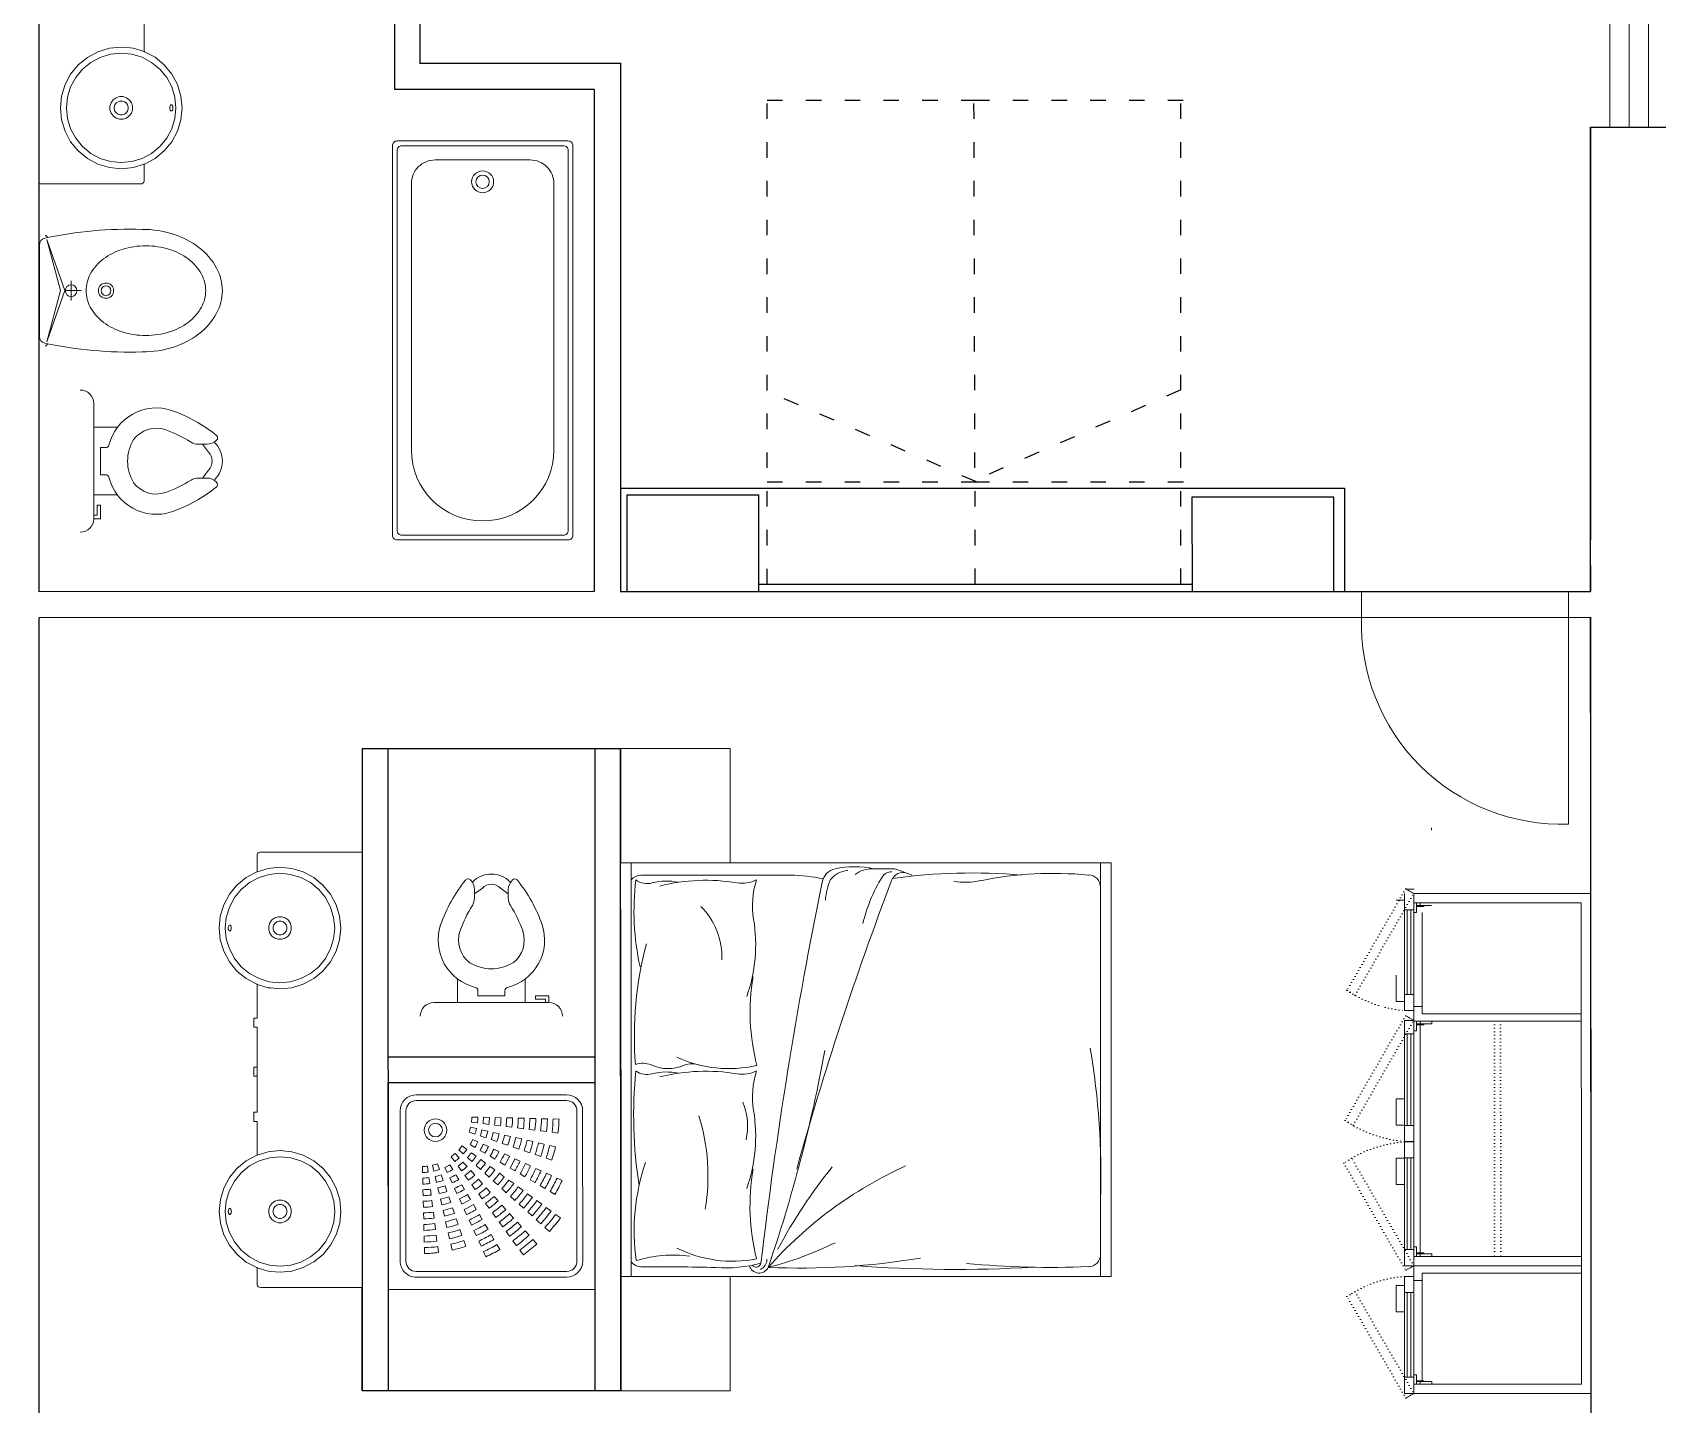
# Model space of a CAD drawing. Header units: inches. Extents: x -422522 to 22891, y -2973 to 414515.
# Drawn here: x 21604 to 22232, y 4449 to 4980 of the extents above; entities that cross this region are included whole.
import ezdxf

# ---------------------------------------------------------------- set-up
doc = ezdxf.new("R2010")
doc.units = ezdxf.units.IN
doc.header["$MEASUREMENT"] = 0
for name, pattern in [('ACAD_ISO03W100', [30, 12, -18]), ('DOT2', [0.125, 0, -0.125]), ('TRATTEGGIATA2', [9.525, 6.35, -3.175])]:
    doc.linetypes.add(name, pattern=pattern)
doc.layers.get('0').update_dxf_attribs({"lineweight": 25})
for name, color, linetype, lineweight in [('ARREDAMENTO', 8, 'Continuous', 18), ('ARREDI attrezzature - furniture', 175, 'Continuous', 9), ('ARREDI_attrezzature_furniture', 175, 'Continuous', 9), ('PORTE_finestre_doors_windows', 4, 'Continuous', 15)]:
    doc.layers.add(name, color=color, linetype=linetype, lineweight=lineweight)
doc.layers.add('ARREDI_attrezzature', color=175, linetype='Continuous')
doc.layers.add('PAVIMENTAZIONE', color=251, linetype='Continuous')
doc.styles.add('ARCH', font='txt')
doc.styles.get("Standard").update_dxf_attribs({"font": 'Arial.ttf'})

# ---------------------------------------------------------------- blocks, each defined once
blk = doc.blocks.new('15PTOI06')
for p, q in [((8, 8.5), (8, -8.5)), ((11.5, 5), (8, 5)), ((23.431562, 2.5), (24.727861, 2.5)), ((24.931034, 1.327586), (24.062054, 2.5)), ((9, 2), (9.765178, 2)), ((9, -2), (9, 2)), ((9.765178, -2), (9, -2)), ((24.931034, -1.327586), (24.062054, -2.5)), ((23.431562, -2.5), (24.690476, -2.5)), ((11.5, -5), (8, -5)), ((9, -6.5), (8.5, -6.5)), ((8.5, -6.5), (8.5, -8)), ((9, -8.5), (9, -6.5)), ((8.5, -8), (8, -8)), ((8, -8.5), (9, -8.5))]:
    blk.add_line(p, q)
for centre, radius, start, end in [((6, 8.5), 2, 0, 90), ((17.25, 0.65), 7.210062, 71.816347, 166.116636), ((12, -13.75), 22.534695, 51.265418, 70.559965), ((17.25, 0.65), 4.210062, 71.816347, 142.891702), ((19.118098, 0), 6.118098, 147.797266, 212.202734), ((12, -13.75), 19.534695, 57.937508, 70.559965), ((23.431562, 4.5), 2, 237.937508, 270), ((24.727861, 4.5), 2, 270, 314.939898), ((23.166667, 0), 3.833333, 313.602819, 46.397181), ((25.787408, 3.438228), 0.5, 314.939898, 51.265418), ((9.765178, 2.5), 0.5, 270, 346.116636), ((23.666667, 0), 1.833333, 313.602819, 46.397181), ((9.765178, -2.5), 0.5, 13.883364, 90), ((17.25, -0.65), 7.210062, 193.883364, 288.183653), ((17.25, -0.65), 4.210062, 217.108298, 288.183653), ((12, 13.75), 19.534695, 289.440035, 302.062492), ((12, 13.75), 22.534695, 289.440035, 308.665009), ((23.431562, -4.5), 2, 90, 122.062492), ((24.690476, -4.5), 2, 44.162471, 90), ((25.766527, -3.454957), 0.5, 308.665009, 44.162471), ((6, -8.5), 2, 270, 0)]:
    blk.add_arc(centre, radius, start, end)
at = {"style": 'ARCH'}
for tag, p, flags in [('ITEM', (0, -19.5), 3), ('ROOM_NUMBER', (0, -28.5), 1)]:
    blk.add_attdef(tag, p, '', height=6, dxfattribs=dict(at, flags=flags))

msp = doc.modelspace()

# ---------------------------------------------------------------- linework, layer by layer
for p, q in [((21743.57, 5228.91), (21743.63, 4958.29)), ((21753.57, 5228.91), (21753.45, 4968.43)), ((21753.37, 4968.43), (21831.09, 4968.39)), ((21831.09, 4968.39), (21831.11, 4763.92)), ((21743.63, 4958.29), (21820.83, 4958.3)), ((21820.83, 4958.3), (21820.84, 4763.92)), ((22206.2, 4943.64), (22236.2, 4943.64)), ((21831.1, 4803.92), (22111.04, 4803.97)), ((22111.04, 4803.97), (22111.05, 4763.97)), ((21833.61, 4801.33), (21884.46, 4801.34)), ((21833.61, 4763.92), (21833.61, 4801.33)), ((21884.46, 4801.34), (21884.47, 4763.93)), ((22106.97, 4800.48), (22052.09, 4800.47)), ((22052.09, 4800.47), (22052.1, 4763.96)), ((22106.97, 4763.96), (22106.97, 4800.48)), ((21606.23, 4763.88), (21606.23, 4783.88)), ((22206.23, 4773.98), (22206.23, 4763.98)), ((21820.84, 4763.92), (21606.23, 4763.88)), ((21831.11, 4763.92), (22206.23, 4763.98)), ((21884.47, 4766.8), (22052.1, 4766.82)), ((21606.23, 4753.88), (22206.23, 4753.98)), ((21606.3, 4366.75), (21606.23, 4753.88)), ((22206.23, 4753.98), (22206.3, 4366.85)), ((21731.12, 4703.18), (21831.12, 4703.2)), ((21731.12, 4703.18), (21731.16, 4454.71)), ((21741.12, 4703.18), (21741.16, 4454.71)), ((21821.12, 4703.2), (21821.16, 4454.73)), ((21831.12, 4703.2), (21831.12, 4658.96)), ((21831.14, 4578.96), (21831.12, 4703.2)), ((21831.15, 4476.4), (21831.12, 4676.61)), ((21731.13, 4594.71), (21731.15, 4494.71)), ((21741.14, 4583.95), (21821.14, 4583.96)), ((21831.14, 4578.96), (21831.16, 4454.73)), ((21741.14, 4573.95), (21821.14, 4573.96)), ((21731.16, 4454.71), (21731.15, 4494.71)), ((21831.16, 4454.73), (21831.15, 4498.96)), ((21831.16, 4454.73), (21731.16, 4454.71))]:
    msp.add_line(p, q)
at = {"color": 253, "linetype": 'ACAD_ISO03W100', "ltscale": 0.5}
for p, q in [((21887.76, 4954.06), (21968.73, 4954.07)), ((21887.79, 4766.8), (21887.76, 4954.06)), ((21967.76, 4954.07), (22048.73, 4954.09)), ((21968.28, 4766.81), (21967.76, 4954.07)), ((22047.79, 4766.82), (22047.76, 4954.09)), ((21968.75, 4806.4), (21887.78, 4841.41)), ((22047.78, 4841.99), (21967.78, 4806.82)), ((21887.78, 4806.39), (21968.75, 4806.4)), ((21967.78, 4806.4), (22048.75, 4806.42))]:
    msp.add_line(p, q, dxfattribs=at)
for points in [[(21606.23, 4783.88), (21606.1, 5546.75), (21901.08, 5546.8)], [(22206.2, 4943.64), (22206.23, 4783.98)], [(22206.23, 4763.98), (22206.2, 4943.64)], [(22206.24, 4716.85), (22206.23, 4753.98)]]:
    msp.add_lwpolyline(points)
at = {"layer": 'ARREDAMENTO'}
for p, q in [((21628.96, 4972.82), (21624.89, 4970.64)), ((21633.37, 4974.16), (21628.96, 4972.82)), ((21633.83, 4971.85), (21629.86, 4970.64)), ((21637.96, 4974.61), (21633.37, 4974.16)), ((21637.96, 4972.26), (21633.83, 4971.85)), ((21641.49, 4974.26), (21637.96, 4974.61)), ((21642.09, 4971.85), (21637.96, 4972.26)), ((21641.49, 4974.26), (21641.49, 4974.26)), ((21641.49, 4974.26), (21642.55, 4974.16)), ((21646.07, 4970.65), (21642.09, 4971.85)), ((21646.79, 4972.87), (21642.55, 4974.16)), ((21621.33, 4967.71), (21618.4, 4964.15)), ((21622.99, 4966.05), (21620.36, 4962.84)), ((21624.89, 4970.64), (21621.33, 4967.71)), ((21626.2, 4968.68), (21622.99, 4966.05)), ((21629.86, 4970.64), (21626.2, 4968.68)), ((21649.73, 4968.69), (21646.07, 4970.65)), ((21652.94, 4966.06), (21649.73, 4968.69)), ((21655.57, 4962.85), (21652.94, 4966.06)), ((21616.23, 4960.08), (21614.89, 4955.67)), ((21618.4, 4964.15), (21616.23, 4960.08)), ((21618.4, 4959.18), (21617.2, 4955.21)), ((21620.36, 4962.84), (21618.4, 4959.18)), ((21657.53, 4959.19), (21655.57, 4962.85)), ((21658.74, 4955.21), (21657.53, 4959.19)), ((21614.89, 4955.67), (21614.44, 4951.08)), ((21617.2, 4955.21), (21616.79, 4951.08)), ((21634.04, 4953.08), (21633.61, 4951.77)), ((21634.85, 4954.2), (21634.04, 4953.08)), ((21635.96, 4955.01), (21634.85, 4954.2)), ((21636.05, 4952.99), (21635.56, 4952.31)), ((21637.28, 4955.44), (21635.96, 4955.01)), ((21636.74, 4953.49), (21636.05, 4952.99)), ((21637.54, 4953.75), (21636.74, 4953.49)), ((21638.66, 4955.44), (21637.28, 4955.44)), ((21638.39, 4953.75), (21637.54, 4953.75)), ((21639.19, 4953.49), (21638.39, 4953.75)), ((21639.97, 4955.01), (21638.66, 4955.44)), ((21639.88, 4952.99), (21639.19, 4953.49)), ((21640.38, 4952.31), (21639.88, 4952.99)), ((21641.09, 4954.2), (21639.97, 4955.01)), ((21641.9, 4953.08), (21641.09, 4954.2)), ((21642.32, 4951.77), (21641.9, 4953.08)), ((21659.14, 4951.08), (21658.74, 4955.21)), ((21614.44, 4951.08), (21614.89, 4946.49)), ((21614.89, 4946.49), (21616.23, 4942.07)), ((21616.79, 4951.08), (21617.2, 4946.94)), ((21617.2, 4946.94), (21618.4, 4942.97)), ((21633.61, 4951.77), (21633.61, 4950.39)), ((21633.61, 4950.39), (21634.04, 4949.08)), ((21634.04, 4949.08), (21634.85, 4947.96)), ((21634.85, 4947.96), (21635.96, 4947.15)), ((21635.56, 4952.31), (21635.29, 4951.5)), ((21635.29, 4951.5), (21635.29, 4950.66)), ((21635.29, 4950.66), (21635.56, 4949.85)), ((21635.56, 4949.85), (21636.05, 4949.17)), ((21635.96, 4947.15), (21637.28, 4946.72)), ((21636.05, 4949.17), (21636.74, 4948.67)), ((21636.74, 4948.67), (21637.54, 4948.41)), ((21637.28, 4946.72), (21638.66, 4946.72)), ((21637.54, 4948.41), (21638.39, 4948.41)), ((21638.39, 4948.41), (21639.2, 4948.67)), ((21638.66, 4946.72), (21639.97, 4947.15)), ((21639.2, 4948.67), (21639.88, 4949.17)), ((21639.88, 4949.17), (21640.38, 4949.85)), ((21639.97, 4947.15), (21641.09, 4947.96)), ((21640.64, 4951.5), (21640.38, 4952.31)), ((21640.38, 4949.85), (21640.64, 4950.66)), ((21640.64, 4950.66), (21640.64, 4951.5)), ((21641.09, 4947.96), (21641.9, 4949.08)), ((21641.9, 4949.08), (21642.32, 4950.39)), ((21642.32, 4950.39), (21642.32, 4951.77)), ((21656.82, 4951.45), (21656.79, 4951.08)), ((21656.82, 4950.72), (21656.79, 4951.08)), ((21656.88, 4951.71), (21656.82, 4951.45)), ((21656.88, 4950.46), (21656.82, 4950.72)), ((21656.96, 4951.91), (21656.88, 4951.71)), ((21656.96, 4950.25), (21656.88, 4950.46)), ((21657.07, 4952.09), (21656.96, 4951.91)), ((21657.07, 4950.08), (21656.96, 4950.25)), ((21657.21, 4952.21), (21657.07, 4952.09)), ((21657.21, 4949.96), (21657.07, 4950.08)), ((21657.38, 4952.26), (21657.21, 4952.21)), ((21657.38, 4949.91), (21657.21, 4949.96)), ((21657.38, 4952.26), (21657.55, 4952.21)), ((21657.38, 4949.91), (21657.55, 4949.96)), ((21657.53, 4942.98), (21658.74, 4946.95)), ((21657.55, 4952.21), (21657.68, 4952.09)), ((21657.55, 4949.96), (21657.68, 4950.08)), ((21657.68, 4952.09), (21657.8, 4951.91)), ((21657.68, 4950.08), (21657.8, 4950.25)), ((21657.8, 4951.91), (21657.88, 4951.71)), ((21657.8, 4950.25), (21657.88, 4950.46)), ((21657.88, 4951.71), (21657.94, 4951.45)), ((21657.88, 4950.46), (21657.94, 4950.72)), ((21657.94, 4951.45), (21657.97, 4951.08)), ((21657.94, 4950.72), (21657.97, 4951.08)), ((21658.74, 4946.95), (21659.14, 4951.08)), ((21616.23, 4942.07), (21618.4, 4938)), ((21618.4, 4942.97), (21620.36, 4939.31)), ((21655.58, 4939.32), (21657.53, 4942.98)), ((21618.4, 4938), (21621.33, 4934.44)), ((21620.36, 4939.31), (21623, 4936.1)), ((21621.33, 4934.44), (21624.9, 4931.51)), ((21623, 4936.1), (21626.2, 4933.47)), ((21649.73, 4933.47), (21652.94, 4936.11)), ((21652.94, 4936.11), (21655.58, 4939.32)), ((21624.9, 4931.51), (21628.97, 4929.34)), ((21626.2, 4933.47), (21629.87, 4931.51)), ((21628.97, 4929.34), (21633.38, 4928)), ((21629.87, 4931.51), (21633.84, 4930.31)), ((21633.38, 4928), (21637.97, 4927.55)), ((21633.84, 4930.31), (21637.97, 4929.9)), ((21637.97, 4929.9), (21642.1, 4930.31)), ((21637.97, 4927.55), (21641.5, 4927.9)), ((21642.56, 4928), (21641.5, 4927.9)), ((21642.1, 4930.31), (21646.07, 4931.52)), ((21646.79, 4929.29), (21642.56, 4928)), ((21646.07, 4931.52), (21649.73, 4933.47)), ((21609.17, 4900.17), (21614.49, 4880.37)), ((21616.14, 4880.37), (21609.34, 4899.84)), ((21618.58, 4880.37), (21618.58, 4884.23)), ((21609.17, 4860.57), (21614.49, 4880.37)), ((21609.35, 4860.9), (21616.14, 4880.37)), ((21618.58, 4880.37), (21616.14, 4880.37)), ((21618.58, 4880.37), (21618.58, 4876.51)), ((21618.58, 4880.37), (21622.44, 4880.37)), ((21873.47, 4703.21), (21831.12, 4703.2)), ((21873.48, 4658.97), (21873.47, 4703.21)), ((22144.78, 4672.6), (22144.78, 4671.57)), ((22206.25, 4667.13), (22206.28, 4473.69)), ((21690.64, 4662.55), (21690.54, 4662.16)), ((21690.54, 4662.16), (21690.54, 4655.56)), ((21690.94, 4662.88), (21690.64, 4662.55)), ((21691.41, 4663.1), (21690.94, 4662.88)), ((21691.95, 4663.18), (21691.41, 4663.1)), ((21731.12, 4663.18), (21691.95, 4663.18)), ((21699.36, 4657.29), (21695.83, 4656.95)), ((21703.95, 4656.84), (21699.36, 4657.29)), ((21831.12, 4658.96), (22020.77, 4658.99)), ((21835.2, 4498.96), (21835.17, 4658.96)), ((22016.75, 4498.99), (22016.72, 4658.99)), ((22020.8, 4498.99), (22020.77, 4658.99)), ((21686.29, 4653.33), (21682.72, 4650.4)), ((21687.6, 4651.37), (21684.39, 4648.74)), ((21690.36, 4655.5), (21686.29, 4653.33)), ((21691.26, 4653.33), (21687.6, 4651.37)), ((21690.54, 4655.56), (21690.36, 4655.5)), ((21690.54, 4655.56), (21694.77, 4656.84)), ((21695.23, 4654.53), (21691.26, 4653.33)), ((21694.77, 4656.84), (21695.83, 4656.95)), ((21699.36, 4654.94), (21695.23, 4654.53)), ((21703.49, 4654.53), (21699.36, 4654.94)), ((21707.46, 4653.33), (21703.49, 4654.53)), ((21708.36, 4655.5), (21703.95, 4656.84)), ((21711.13, 4651.37), (21707.46, 4653.33)), ((21712.43, 4653.33), (21708.36, 4655.5)), ((21714.33, 4648.74), (21711.13, 4651.37)), ((21716, 4650.41), (21712.43, 4653.33)), ((21896.87, 4654.27), (21838.94, 4654.26)), ((21936.65, 4656.63), (21927.42, 4656.63)), ((21938.28, 4656.34), (21943.87, 4654.28)), ((21679.8, 4646.83), (21677.62, 4642.77)), ((21682.72, 4650.4), (21679.8, 4646.83)), ((21681.75, 4645.53), (21679.8, 4641.87)), ((21684.39, 4648.74), (21681.75, 4645.53)), ((21716.97, 4645.53), (21714.33, 4648.74)), ((21718.93, 4646.84), (21716, 4650.41)), ((21718.93, 4641.87), (21716.97, 4645.53)), ((21721.1, 4642.77), (21718.93, 4646.84)), ((22131.03, 4644.61), (22134.25, 4644.61)), ((22134.26, 4601.8), (22134.25, 4647.12)), ((22134.47, 4648.81), (22138.07, 4648.81)), ((22137.85, 4647.12), (22206.25, 4647.13)), ((22137.88, 4503.12), (22137.85, 4647.12)), ((21676.29, 4638.35), (21675.83, 4633.76)), ((21677.62, 4642.77), (21676.29, 4638.35)), ((21679.8, 4641.87), (21678.59, 4637.89)), ((21698.67, 4638.12), (21697.36, 4637.7)), ((21700.05, 4638.12), (21698.67, 4638.12)), ((21701.37, 4637.7), (21700.05, 4638.12)), ((21720.13, 4637.9), (21718.93, 4641.87)), ((21722.44, 4638.36), (21721.1, 4642.77)), ((21722.89, 4633.77), (21722.44, 4638.36)), ((22137.85, 4640.82), (22134.25, 4640.82)), ((22135.31, 4607.99), (22135.31, 4640.82)), ((22135.31, 4640.82), (22136.72, 4640.82)), ((22136.72, 4640.82), (22136.73, 4607.99)), ((22137.85, 4643.52), (22202.65, 4643.53)), ((22137.85, 4639.83), (22137.85, 4643.52)), ((22137.85, 4643.52), (22138.92, 4643.52)), ((22138.92, 4639.83), (22137.85, 4639.83)), ((22138.92, 4643.52), (22138.92, 4639.83)), ((22138.92, 4642.15), (22138.92, 4642.48)), ((22138.92, 4642.48), (22141.76, 4642.48)), ((22141.76, 4642.15), (22138.92, 4642.15)), ((22140.29, 4642.48), (22140.29, 4643.52)), ((22140.29, 4643.52), (22144.78, 4643.52)), ((22144.78, 4642.49), (22140.29, 4642.48)), ((22141.07, 4639.83), (22141.08, 4603.44)), ((22141.76, 4642.48), (22141.76, 4642.15)), ((22202.65, 4643.53), (22202.68, 4500.25)), ((21675.83, 4633.76), (21676.29, 4629.17)), ((21678.59, 4637.89), (21678.19, 4633.76)), ((21678.19, 4633.76), (21678.59, 4629.63)), ((21679.39, 4634.13), (21679.36, 4633.76)), ((21679.39, 4633.39), (21679.36, 4633.76)), ((21679.45, 4634.39), (21679.39, 4634.13)), ((21679.45, 4633.14), (21679.39, 4633.39)), ((21679.53, 4634.59), (21679.45, 4634.39)), ((21679.53, 4632.93), (21679.45, 4633.14)), ((21679.65, 4634.77), (21679.53, 4634.59)), ((21679.65, 4632.76), (21679.53, 4632.93)), ((21679.78, 4634.89), (21679.65, 4634.77)), ((21679.78, 4632.64), (21679.65, 4632.76)), ((21679.95, 4634.94), (21679.78, 4634.89)), ((21679.95, 4632.59), (21679.78, 4632.64)), ((21679.95, 4634.94), (21680.12, 4634.89)), ((21679.95, 4632.59), (21680.12, 4632.64)), ((21680.12, 4634.89), (21680.26, 4634.77)), ((21680.12, 4632.64), (21680.26, 4632.76)), ((21680.26, 4634.77), (21680.37, 4634.59)), ((21680.26, 4632.76), (21680.37, 4632.93)), ((21680.37, 4634.59), (21680.45, 4634.39)), ((21680.37, 4632.93), (21680.45, 4633.14)), ((21680.45, 4634.39), (21680.51, 4634.13)), ((21680.45, 4633.14), (21680.51, 4633.4)), ((21680.51, 4634.13), (21680.54, 4633.76)), ((21680.51, 4633.4), (21680.54, 4633.76)), ((21695.43, 4635.77), (21695.01, 4634.45)), ((21695.01, 4634.45), (21695.01, 4633.07)), ((21695.01, 4633.07), (21695.43, 4631.76)), ((21696.24, 4636.88), (21695.43, 4635.77)), ((21697.36, 4637.7), (21696.24, 4636.88)), ((21696.95, 4634.99), (21696.69, 4634.19)), ((21696.69, 4634.19), (21696.69, 4633.34)), ((21696.69, 4633.34), (21696.95, 4632.54)), ((21697.45, 4635.68), (21696.95, 4634.99)), ((21696.95, 4632.54), (21697.45, 4631.85)), ((21698.13, 4636.18), (21697.45, 4635.68)), ((21697.45, 4631.85), (21698.14, 4631.35)), ((21698.94, 4636.44), (21698.13, 4636.18)), ((21699.79, 4636.44), (21698.94, 4636.44)), ((21700.59, 4636.18), (21699.79, 4636.44)), ((21701.28, 4635.68), (21700.59, 4636.18)), ((21700.59, 4631.35), (21701.28, 4631.85)), ((21701.77, 4634.99), (21701.28, 4635.68)), ((21701.28, 4631.85), (21701.77, 4632.54)), ((21702.48, 4636.88), (21701.37, 4637.7)), ((21702.04, 4634.19), (21701.77, 4634.99)), ((21701.77, 4632.54), (21702.04, 4633.34)), ((21702.04, 4633.34), (21702.04, 4634.19)), ((21703.29, 4635.77), (21702.48, 4636.88)), ((21703.72, 4634.46), (21703.29, 4635.77)), ((21703.29, 4631.76), (21703.72, 4633.08)), ((21703.72, 4633.08), (21703.72, 4634.46)), ((21720.54, 4633.77), (21720.13, 4637.9)), ((21720.13, 4629.64), (21720.54, 4633.77)), ((21722.44, 4629.18), (21722.89, 4633.77)), ((21676.29, 4629.17), (21677.63, 4624.76)), ((21678.59, 4629.63), (21679.8, 4625.66)), ((21679.8, 4625.66), (21681.76, 4622)), ((21695.43, 4631.76), (21696.24, 4630.64)), ((21696.24, 4630.64), (21697.36, 4629.83)), ((21697.36, 4629.83), (21698.67, 4629.41)), ((21698.14, 4631.35), (21698.94, 4631.09)), ((21698.67, 4629.41), (21700.05, 4629.41)), ((21698.94, 4631.09), (21699.79, 4631.09)), ((21699.79, 4631.09), (21700.59, 4631.35)), ((21700.05, 4629.41), (21701.37, 4629.83)), ((21701.37, 4629.83), (21702.48, 4630.65)), ((21702.48, 4630.65), (21703.29, 4631.76)), ((21716.97, 4622), (21718.93, 4625.66)), ((21718.93, 4625.66), (21720.13, 4629.64)), ((21721.1, 4624.76), (21722.44, 4629.18)), ((21677.63, 4624.76), (21679.8, 4620.69)), ((21679.8, 4620.69), (21682.73, 4617.12)), ((21681.76, 4622), (21684.39, 4618.79)), ((21714.34, 4618.79), (21716.97, 4622)), ((21716, 4617.13), (21718.93, 4620.7)), ((21718.93, 4620.7), (21721.1, 4624.76)), ((21682.73, 4617.12), (21686.29, 4614.2)), ((21684.39, 4618.79), (21687.6, 4616.16)), ((21686.29, 4614.2), (21690.36, 4612.02)), ((21687.6, 4616.16), (21691.26, 4614.2)), ((21691.26, 4614.2), (21695.24, 4612.99)), ((21695.24, 4612.99), (21699.37, 4612.59)), ((21699.37, 4612.59), (21703.5, 4613)), ((21703.5, 4613), (21707.47, 4614.2)), ((21707.47, 4614.2), (21711.13, 4616.16)), ((21708.37, 4612.03), (21712.44, 4614.2)), ((21711.13, 4616.16), (21714.34, 4618.79)), ((21712.44, 4614.2), (21716, 4617.13)), ((22131.03, 4605.38), (22131.03, 4615.53)), ((21690.36, 4612.02), (21690.54, 4611.97)), ((21690.54, 4611.97), (21694.78, 4610.69)), ((21690.54, 4611.97), (21690.55, 4598.94)), ((21695.84, 4610.58), (21694.78, 4610.69)), ((21695.84, 4610.58), (21699.37, 4610.24)), ((21695.84, 4610.58), (21695.84, 4610.58)), ((21699.37, 4610.24), (21703.96, 4610.69)), ((21703.96, 4610.69), (21708.37, 4612.03)), ((22137.86, 4607.99), (22134.26, 4607.99)), ((22136.73, 4607.99), (22135.31, 4607.99)), ((22134.26, 4605.38), (22131.03, 4605.38)), ((22137.86, 4601.8), (22134.26, 4601.8)), ((22137.86, 4601.8), (22137.86, 4603.44)), ((22137.86, 4603.44), (22141.07, 4603.44)), ((22141.07, 4603.44), (22141.07, 4600.56)), ((22202.66, 4600.57), (22141.07, 4600.56)), ((21690.55, 4598.94), (21689.25, 4598.93)), ((21689.25, 4598.93), (21689.25, 4595.41)), ((21689.25, 4595.41), (21690.55, 4595.41)), ((21690.55, 4595.41), (21690.55, 4594.4)), ((21690.55, 4584.87), (21690.55, 4594.4)), ((22134.28, 4503.12), (22134.26, 4598.05)), ((22137.86, 4598.05), (22134.26, 4598.05)), ((22202.66, 4597.69), (22137.86, 4597.68)), ((22137.86, 4593.99), (22137.86, 4597.68)), ((22137.86, 4597.68), (22138.93, 4597.68)), ((22138.93, 4597.68), (22138.93, 4593.99)), ((22138.93, 4596.31), (22138.93, 4596.64)), ((22138.93, 4596.64), (22141.77, 4596.64)), ((22141.77, 4596.31), (22138.93, 4596.31)), ((22140.3, 4596.64), (22140.3, 4597.68)), ((22140.3, 4597.68), (22144.79, 4597.68)), ((22144.79, 4596.65), (22140.3, 4596.64)), ((22140.36, 4596.31), (22140.38, 4508.08)), ((22141.77, 4596.64), (22141.77, 4596.31)), ((22144.79, 4597.68), (22144.79, 4596.65)), ((21690.55, 4590.87), (21690.55, 4576.53)), ((22137.86, 4592.82), (22134.26, 4592.82)), ((22135.32, 4557.41), (22135.31, 4592.82)), ((22135.31, 4592.82), (22136.73, 4592.82)), ((22136.73, 4592.82), (22136.73, 4557.41)), ((22138.93, 4593.99), (22137.86, 4593.99)), ((21690.55, 4579.96), (21689.25, 4579.96)), ((21689.25, 4579.96), (21689.25, 4576.43)), ((21689.25, 4576.43), (21690.55, 4576.43)), ((21690.55, 4567.01), (21690.55, 4581.34)), ((21690.55, 4573.01), (21690.55, 4563.48)), ((21741.14, 4573.95), (21741.15, 4493.95)), ((21810.21, 4569.25), (21752.07, 4569.24)), ((21821.15, 4493.96), (21821.14, 4573.96)), ((21690.55, 4562.47), (21690.55, 4563.48)), ((21745.85, 4563.02), (21745.86, 4504.88)), ((21748.07, 4563.02), (21748.08, 4504.88)), ((21810.21, 4567.03), (21752.07, 4567.02)), ((21814.22, 4504.89), (21814.21, 4563.03)), ((21816.44, 4504.89), (21816.43, 4563.03)), ((22131.04, 4557.49), (22131.04, 4567.64)), ((22131.04, 4567.64), (22134.26, 4567.64)), ((21689.25, 4558.94), (21689.25, 4562.47)), ((21689.25, 4562.47), (21690.55, 4562.47)), ((21690.55, 4558.94), (21689.25, 4558.94)), ((21690.55, 4545.91), (21690.55, 4558.94)), ((22134.27, 4557.49), (22131.04, 4557.49)), ((22137.87, 4557.41), (22134.27, 4557.41)), ((22136.73, 4557.41), (22135.32, 4557.41)), ((22137.87, 4551.21), (22134.27, 4551.21)), ((22137.87, 4551.02), (22134.27, 4551.02)), ((21686.31, 4543.68), (21690.37, 4545.85)), ((21690.37, 4545.85), (21690.55, 4545.91)), ((21690.55, 4545.91), (21694.79, 4547.19)), ((21691.27, 4543.68), (21695.25, 4544.89)), ((21695.85, 4547.3), (21694.79, 4547.19)), ((21695.25, 4544.89), (21699.38, 4545.29)), ((21695.85, 4547.3), (21699.38, 4547.65)), ((21695.85, 4547.3), (21695.85, 4547.3)), ((21699.38, 4547.65), (21703.97, 4547.2)), ((21699.38, 4545.29), (21703.51, 4544.89)), ((21703.51, 4544.89), (21707.48, 4543.68)), ((21703.97, 4547.2), (21708.38, 4545.86)), ((21708.38, 4545.86), (21712.45, 4543.68)), ((22134.27, 4544.74), (22131.04, 4544.74)), ((22131.04, 4544.74), (22131.05, 4534.59)), ((22137.87, 4544.84), (22134.27, 4544.84)), ((22136.74, 4544.84), (22135.32, 4544.84)), ((22135.32, 4544.84), (22135.33, 4509.42)), ((22136.74, 4509.42), (22136.74, 4544.84)), ((21679.82, 4537.19), (21682.74, 4540.75)), ((21681.77, 4535.88), (21684.4, 4539.09)), ((21682.74, 4540.75), (21686.31, 4543.68)), ((21684.4, 4539.09), (21687.61, 4541.72)), ((21687.61, 4541.72), (21691.27, 4543.68)), ((21707.48, 4543.68), (21711.14, 4541.73)), ((21711.14, 4541.73), (21714.35, 4539.09)), ((21712.45, 4543.68), (21716.02, 4540.76)), ((21714.35, 4539.09), (21716.99, 4535.89)), ((21716.02, 4540.76), (21718.94, 4537.19)), ((21676.3, 4528.7), (21677.64, 4533.12)), ((21677.64, 4533.12), (21679.82, 4537.19)), ((21678.61, 4528.25), (21679.82, 4532.22)), ((21679.82, 4532.22), (21681.77, 4535.88)), ((21716.99, 4535.89), (21718.94, 4532.22)), ((21718.94, 4537.19), (21721.12, 4533.13)), ((21718.94, 4532.22), (21720.15, 4528.25)), ((21721.12, 4533.13), (21722.46, 4528.71)), ((22131.05, 4534.59), (22134.27, 4534.59)), ((22202.68, 4457.29), (22202.67, 4534.81)), ((21675.85, 4524.11), (21676.3, 4528.7)), ((21678.2, 4524.11), (21678.61, 4528.25)), ((21679.66, 4525.12), (21679.55, 4524.94)), ((21679.8, 4525.24), (21679.66, 4525.12)), ((21679.97, 4525.29), (21679.8, 4525.24)), ((21679.97, 4525.29), (21680.14, 4525.24)), ((21680.14, 4525.24), (21680.28, 4525.12)), ((21680.28, 4525.12), (21680.39, 4524.94)), ((21695.02, 4524.81), (21695.45, 4526.12)), ((21695.45, 4526.12), (21696.26, 4527.24)), ((21696.26, 4527.24), (21697.38, 4528.05)), ((21696.71, 4524.54), (21696.97, 4525.35)), ((21696.97, 4525.35), (21697.47, 4526.03)), ((21697.38, 4528.05), (21698.69, 4528.47)), ((21697.47, 4526.03), (21698.15, 4526.53)), ((21698.15, 4526.53), (21698.96, 4526.79)), ((21698.69, 4528.47), (21700.07, 4528.48)), ((21698.96, 4526.79), (21699.8, 4526.79)), ((21699.8, 4526.79), (21700.61, 4526.53)), ((21700.07, 4528.48), (21701.38, 4528.05)), ((21700.61, 4526.53), (21701.29, 4526.03)), ((21701.29, 4526.03), (21701.79, 4525.35)), ((21701.38, 4528.05), (21702.5, 4527.24)), ((21701.79, 4525.35), (21702.05, 4524.54)), ((21702.5, 4527.24), (21703.31, 4526.12)), ((21703.31, 4526.12), (21703.74, 4524.81)), ((21720.15, 4528.25), (21720.56, 4524.12)), ((21722.46, 4528.71), (21722.91, 4524.12)), ((21676.3, 4519.52), (21675.85, 4524.11)), ((21677.64, 4515.11), (21676.3, 4519.52)), ((21678.61, 4519.98), (21678.2, 4524.11)), ((21679.82, 4516.01), (21678.61, 4519.98)), ((21679.41, 4524.48), (21679.38, 4524.11)), ((21679.41, 4523.75), (21679.38, 4524.11)), ((21679.47, 4524.74), (21679.41, 4524.48)), ((21679.47, 4523.49), (21679.41, 4523.75)), ((21679.55, 4524.94), (21679.47, 4524.74)), ((21679.55, 4523.29), (21679.47, 4523.49)), ((21679.66, 4523.11), (21679.55, 4523.29)), ((21679.8, 4522.99), (21679.66, 4523.11)), ((21679.97, 4522.94), (21679.8, 4522.99)), ((21679.97, 4522.94), (21680.14, 4522.99)), ((21680.14, 4522.99), (21680.28, 4523.11)), ((21680.28, 4523.11), (21680.39, 4523.29)), ((21680.39, 4524.94), (21680.47, 4524.74)), ((21680.39, 4523.29), (21680.47, 4523.49)), ((21680.47, 4524.74), (21680.53, 4524.48)), ((21680.47, 4523.49), (21680.53, 4523.75)), ((21680.53, 4524.48), (21680.56, 4524.11)), ((21680.53, 4523.75), (21680.56, 4524.11)), ((21695.02, 4523.43), (21695.02, 4524.81)), ((21695.45, 4522.11), (21695.02, 4523.43)), ((21696.26, 4521), (21695.45, 4522.11)), ((21697.38, 4520.19), (21696.26, 4521)), ((21696.71, 4523.69), (21696.71, 4524.54)), ((21696.97, 4522.89), (21696.71, 4523.69)), ((21697.47, 4522.2), (21696.97, 4522.89)), ((21698.69, 4519.76), (21697.38, 4520.19)), ((21698.15, 4521.71), (21697.47, 4522.2)), ((21698.96, 4521.45), (21698.15, 4521.71)), ((21700.07, 4519.76), (21698.69, 4519.76)), ((21699.8, 4521.45), (21698.96, 4521.45)), ((21700.61, 4521.71), (21699.8, 4521.45)), ((21701.38, 4520.19), (21700.07, 4519.76)), ((21701.29, 4522.2), (21700.61, 4521.71)), ((21701.79, 4522.89), (21701.29, 4522.2)), ((21702.5, 4521), (21701.38, 4520.19)), ((21702.05, 4523.69), (21701.79, 4522.89)), ((21702.05, 4524.54), (21702.05, 4523.69)), ((21703.31, 4522.12), (21702.5, 4521)), ((21703.74, 4523.43), (21703.31, 4522.12)), ((21703.74, 4524.81), (21703.74, 4523.43)), ((21720.15, 4519.99), (21718.95, 4516.02)), ((21720.56, 4524.12), (21720.15, 4519.99)), ((21722.46, 4519.53), (21721.12, 4515.12)), ((21722.91, 4524.12), (21722.46, 4519.53)), ((21679.82, 4511.04), (21677.64, 4515.11)), ((21681.78, 4512.35), (21679.82, 4516.01)), ((21718.95, 4516.02), (21716.99, 4512.36)), ((21721.12, 4515.12), (21718.95, 4511.05)), ((21682.75, 4507.48), (21679.82, 4511.04)), ((21684.41, 4509.14), (21681.78, 4512.35)), ((21686.31, 4504.55), (21682.75, 4507.48)), ((21687.62, 4506.51), (21684.41, 4509.14)), ((21691.28, 4504.55), (21687.62, 4506.51)), ((21711.15, 4506.51), (21707.49, 4504.55)), ((21714.36, 4509.15), (21711.15, 4506.51)), ((21716.02, 4507.48), (21712.46, 4504.56)), ((21716.99, 4512.36), (21714.36, 4509.15)), ((21718.95, 4511.05), (21716.02, 4507.48)), ((22137.87, 4509.42), (22134.27, 4509.42)), ((22135.33, 4509.42), (22136.74, 4509.42)), ((22138.94, 4510.4), (22137.87, 4510.4)), ((22137.87, 4510.4), (22137.87, 4506.72)), ((22202.67, 4506.73), (22137.87, 4506.72)), ((22137.87, 4506.72), (22138.94, 4506.72)), ((22138.94, 4506.72), (22138.94, 4510.4)), ((22141.78, 4508.08), (22138.94, 4508.08)), ((22138.94, 4508.08), (22138.94, 4507.75)), ((22138.94, 4507.75), (22141.78, 4507.75)), ((22144.81, 4507.75), (22140.31, 4507.75)), ((22140.31, 4507.75), (22140.31, 4506.72)), ((22140.31, 4506.72), (22144.81, 4506.72)), ((22141.78, 4507.75), (22141.78, 4508.08)), ((22144.81, 4506.72), (22144.81, 4507.75)), ((21690.38, 4502.38), (21686.31, 4504.55)), ((21690.56, 4502.32), (21690.38, 4502.38)), ((21690.56, 4502.32), (21694.79, 4501.04)), ((21690.56, 4495.72), (21690.56, 4502.32)), ((21695.25, 4503.35), (21691.28, 4504.55)), ((21694.79, 4501.04), (21695.86, 4500.94)), ((21699.38, 4502.94), (21695.25, 4503.35)), ((21699.39, 4500.59), (21695.86, 4500.94)), ((21703.52, 4503.35), (21699.38, 4502.94)), ((21703.98, 4501.04), (21699.39, 4500.59)), ((21707.49, 4504.55), (21703.52, 4503.35)), ((21708.39, 4502.38), (21703.98, 4501.04)), ((21712.46, 4504.56), (21708.39, 4502.38)), ((21752.08, 4500.88), (21810.22, 4500.89)), ((22134.28, 4503.12), (22137.88, 4503.12)), ((22202.68, 4503.13), (22137.88, 4503.12)), ((22202.68, 4503.13), (22137.88, 4503.12)), ((22137.88, 4503.12), (22137.88, 4453.68)), ((22202.68, 4500.25), (22141.08, 4500.24)), ((22141.08, 4497.36), (22141.08, 4500.24)), ((21690.67, 4495.33), (21690.56, 4495.72)), ((21690.97, 4495), (21690.67, 4495.33)), ((21691.44, 4494.78), (21690.97, 4495)), ((21691.97, 4494.7), (21691.44, 4494.78)), ((21731.15, 4494.71), (21691.97, 4494.7)), ((21741.15, 4493.95), (21821.15, 4493.96)), ((21752.08, 4498.66), (21810.22, 4498.67)), ((21831.15, 4498.96), (22020.8, 4498.99)), ((21873.5, 4498.97), (21873.51, 4454.73)), ((22134.28, 4495.41), (22131.05, 4495.41)), ((22131.05, 4495.41), (22131.05, 4485.26)), ((22134.28, 4498.99), (22134.28, 4453.68)), ((22137.88, 4498.99), (22134.28, 4498.99)), ((22137.88, 4498.99), (22137.88, 4497.36)), ((22137.88, 4497.36), (22141.08, 4497.36)), ((22141.1, 4458.64), (22141.1, 4497.36)), ((22137.88, 4492.8), (22134.28, 4492.8)), ((22136.75, 4492.8), (22135.33, 4492.8)), ((22135.33, 4492.8), (22135.34, 4459.97)), ((22136.75, 4459.97), (22136.75, 4492.8)), ((22131.05, 4485.26), (22134.28, 4485.26)), ((22137.88, 4459.97), (22134.28, 4459.97)), ((22138.95, 4460.96), (22137.88, 4460.96)), ((22137.88, 4460.96), (22137.88, 4457.28)), ((22137.88, 4457.28), (22202.68, 4457.29)), ((22137.88, 4457.28), (22138.95, 4457.28)), ((22138.95, 4457.28), (22138.95, 4460.96)), ((22141.79, 4458.64), (22138.95, 4458.64)), ((22138.95, 4458.64), (22138.95, 4458.31)), ((22138.95, 4458.31), (22141.79, 4458.31)), ((22144.81, 4458.31), (22140.32, 4458.31)), ((22140.32, 4458.31), (22140.32, 4457.28)), ((22140.32, 4457.28), (22144.81, 4457.28)), ((22141.79, 4458.31), (22141.79, 4458.64)), ((22144.81, 4457.28), (22144.81, 4458.31)), ((21873.51, 4454.73), (21831.16, 4454.73)), ((22137.88, 4453.68), (22134.28, 4453.68)), ((22206.28, 4453.69), (22137.88, 4453.68))]:
    msp.add_line(p, q, dxfattribs=at)
at = {"layer": 'ARREDAMENTO', "linetype": 'DOT2', "ltscale": 10}
for p, q in [((22134.73, 4648.92), (22112.01, 4609.54)), ((22115.13, 4607.74), (22137.85, 4647.12)), ((22112.01, 4609.54), (22115.13, 4607.74)), ((22134.74, 4599.85), (22111.33, 4559.28)), ((22114.45, 4557.48), (22137.86, 4598.05)), ((22169.06, 4597.68), (22169.07, 4506.72)), ((22171.46, 4597.68), (22171.48, 4506.72)), ((22111.33, 4559.28), (22114.45, 4557.48)), ((22113.92, 4544.6), (22110.8, 4542.8)), ((22137.88, 4503.12), (22113.92, 4544.6)), ((22110.8, 4542.8), (22134.76, 4501.32)), ((22112.03, 4491.24), (22115.15, 4493.04)), ((22134.77, 4451.88), (22112.03, 4491.24)), ((22115.15, 4493.04), (22137.88, 4453.68))]:
    msp.add_line(p, q, dxfattribs=at)
at = {"layer": 'ARREDAMENTO', "linetype": 'TRATTEGGIATA2', "ltscale": 0.004}
for p, q in [((22137.85, 4647.12), (22134.73, 4648.92)), ((22137.86, 4598.05), (22134.74, 4599.85))]:
    msp.add_line(p, q, dxfattribs=at)
at = {"layer": 'ARREDAMENTO', "color": 251, "linetype": 'TRATTEGGIATA2', "ltscale": 0.004}
msp.add_line((22134.76, 4501.32), (22137.88, 4503.12), dxfattribs=at)
at = {"layer": 'ARREDAMENTO'}
msp.add_lwpolyline([(21606.19, 5021.66), (21606.21, 4921.66), (21645.38, 4921.67), (21645.92, 4921.74), (21646.39, 4921.96), (21646.69, 4922.29), (21646.79, 4922.68), (21646.79, 4929.29), (21646.97, 4929.34), (21651.04, 4931.52), (21654.61, 4934.44), (21657.53, 4938.01), (21659.71, 4942.08), (21661.04, 4946.49), (21661.5, 4951.08), (21661.04, 4955.67), (21659.7, 4960.09), (21657.53, 4964.15), (21654.6, 4967.72), (21651.04, 4970.65), (21646.97, 4972.82), (21646.79, 4972.87), (21646.78, 4985.91)], dxfattribs=at)
for points in [[(21742.82, 4936.45), (21742.84, 4785.74, 0.414214), (21744.68, 4783.91), (21810.84, 4783.92, 0.414214), (21812.68, 4785.75), (21812.66, 4936.46, 0.414214), (21810.82, 4938.3), (21744.65, 4938.29, 0.414214)], [(21744.65, 4934.61), (21744.68, 4787.58, 0.414214), (21746.52, 4785.74), (21809, 4785.75, 0.414214), (21810.84, 4787.59), (21810.82, 4934.62, 0.414214), (21808.98, 4936.46), (21746.49, 4936.45, 0.414214)], [(21805.32, 4818.83), (21805.31, 4921.76, 0.414214), (21796.12, 4930.94), (21759.36, 4930.94, 0.414214), (21750.17, 4921.75), (21750.19, 4818.83, 1)], [(21606.37, 4862.58), (21606.36, 4898.16, -0.353669), (21608.39, 4900.68, -0.060433), (21646.02, 4904.09, -0.07695), (21658.24, 4902.2, -0.086815), (21667.98, 4897.13, -0.105749), (21674.86, 4889.07, -0.125559), (21677.08, 4880.38, -0.125559), (21674.86, 4871.7, -0.105749), (21667.99, 4863.63, -0.086815), (21658.25, 4858.56, -0.07695), (21646.03, 4856.66, -0.060433), (21608.4, 4860.06, -0.353669)], [(21647.51, 4863.02, 0.075445), (21656.64, 4864.41, 0.085783), (21663.87, 4868.11, 0.10607), (21669.01, 4874.01, 0.126822), (21670.65, 4880.38, 0.126822), (21669.01, 4886.75, 0.10607), (21663.87, 4892.65, 0.085783), (21656.63, 4896.35, 0.075445), (21647.51, 4897.73, 0.075445), (21638.38, 4896.35, 0.085783), (21631.14, 4892.65, 0.10607), (21626.01, 4886.74, 0.126822), (21624.37, 4880.37, 0.126822), (21626.01, 4874, 0.10607), (21631.15, 4868.1, 0.085783), (21638.39, 4864.4, 0.075445)], [(21774.74, 4554.03, 0.025404), (21775.35, 4556.17), (21773.1, 4556.69, -0.025404), (21772.55, 4554.78)], [(21775.74, 4558.37, 0.025404), (21775.91, 4560.59), (21773.59, 4560.64, -0.025404), (21773.44, 4558.65)], [(21780.19, 4557.81, 0.025404), (21780.39, 4560.48), (21778.07, 4560.54, -0.025404), (21777.89, 4558.1)], [(21784.64, 4557.25, 0.025404), (21784.87, 4560.38), (21782.56, 4560.43, -0.025404), (21782.34, 4557.54)], [(21789.09, 4556.69, 0.025404), (21789.35, 4560.27), (21787.04, 4560.33, -0.025404), (21786.79, 4556.98)], [(21793.54, 4556.13, 0.025404), (21793.84, 4560.17), (21791.52, 4560.22, -0.025404), (21791.24, 4556.42)], [(21797.99, 4555.57, 0.025404), (21798.32, 4560.06), (21796.01, 4560.12, -0.025404), (21795.69, 4555.86)], [(21802.44, 4555.02, 0.025404), (21802.8, 4559.96), (21800.49, 4560.01, -0.025404), (21800.14, 4555.3)], [(21806.89, 4554.46, 0.025404), (21807.29, 4559.86), (21804.97, 4559.91, -0.025404), (21804.59, 4554.75)], [(21775.89, 4551.06), (21773.92, 4551.97, -0.025404), (21772.89, 4549.99), (21774.76, 4548.89, 0.025404)], [(21778.99, 4552.59, 0.025404), (21779.72, 4555.17), (21777.47, 4555.69, -0.025404), (21776.8, 4553.33)], [(21783.23, 4551.14, 0.025404), (21784.09, 4554.16), (21781.84, 4554.68, -0.025404), (21781.04, 4551.89)], [(21787.48, 4549.7, 0.025404), (21788.46, 4553.15), (21786.21, 4553.67, -0.025404), (21785.29, 4550.45)], [(21791.72, 4548.25, 0.025404), (21792.83, 4552.15), (21790.57, 4552.67, -0.025404), (21789.53, 4549)], [(21795.97, 4546.81, 0.025404), (21797.2, 4551.14), (21794.94, 4551.66, -0.025404), (21793.78, 4547.56)], [(21801.57, 4550.13), (21799.31, 4550.65, -0.025404), (21798.02, 4546.11), (21800.21, 4545.37, 0.025404)], [(21766.96, 4543.43), (21765.59, 4545.29, 0.025404), (21767.14, 4546.55), (21768.69, 4544.83, -0.025404)], [(21771.67, 4548.13), (21769.8, 4549.5, -0.025404), (21768.54, 4547.96), (21770.26, 4546.41, 0.025404)], [(21775.28, 4545.48), (21773.42, 4546.85, -0.025404), (21771.87, 4544.95), (21773.59, 4543.4, 0.025404)], [(21778.9, 4542.83), (21777.03, 4544.2, -0.025404), (21775.2, 4541.95), (21776.92, 4540.4, 0.025404)], [(21779.97, 4549.19), (21778, 4550.1, -0.025404), (21776.76, 4547.72), (21778.63, 4546.62, 0.025404)], [(21784.05, 4547.33), (21782.07, 4548.23, -0.025404), (21780.62, 4545.45), (21782.49, 4544.35, 0.025404)], [(21788.12, 4545.46), (21786.15, 4546.36, -0.025404), (21784.49, 4543.18), (21786.36, 4542.08, 0.025404)], [(21792.2, 4543.59), (21790.23, 4544.49, -0.025404), (21788.36, 4540.91), (21790.23, 4539.81, 0.025404)], [(21804.46, 4543.92, 0.025404), (21805.94, 4549.13), (21803.68, 4549.65, -0.025404), (21802.27, 4544.67)], [(21756.73, 4539.35, -0.025404), (21754.51, 4539.18), (21754.46, 4541.5, 0.025404), (21756.44, 4541.65)], [(21761.06, 4540.35, -0.025404), (21758.92, 4539.74), (21758.4, 4541.99, 0.025404), (21760.32, 4542.54)], [(21762.51, 4536.1, -0.025404), (21759.93, 4535.37), (21759.41, 4537.63, 0.025404), (21761.76, 4538.3)], [(21764.04, 4539.2), (21763.13, 4541.17, 0.025404), (21765.1, 4542.2), (21766.2, 4540.33, -0.025404)], [(21765.9, 4535.13), (21765, 4537.1, 0.025404), (21767.38, 4538.34), (21768.48, 4536.47, -0.025404)], [(21769.62, 4539.81), (21768.25, 4541.68, 0.025404), (21770.14, 4543.22), (21771.7, 4541.51, -0.025404)], [(21772.27, 4536.2), (21770.9, 4538.06, 0.025404), (21773.15, 4539.9), (21774.7, 4538.18, -0.025404)], [(21782.52, 4540.18), (21780.65, 4541.55, -0.025404), (21778.53, 4538.94), (21780.25, 4537.39, 0.025404)], [(21786.13, 4537.52), (21784.26, 4538.89, -0.025404), (21781.86, 4535.94), (21783.57, 4534.39, 0.025404)], [(21796.27, 4541.72), (21794.3, 4542.63, -0.025404), (21792.22, 4538.63), (21794.09, 4537.54, 0.025404)], [(21800.35, 4539.86), (21798.38, 4540.76, -0.025404), (21796.09, 4536.36), (21797.96, 4535.26, 0.025404)], [(21804.43, 4537.99), (21802.46, 4538.89, -0.025404), (21799.95, 4534.09), (21801.82, 4532.99, 0.025404)], [(21757.29, 4534.9, -0.025404), (21754.62, 4534.7), (21754.56, 4537.02, 0.025404), (21757, 4537.2)], [(21757.85, 4530.45, -0.025404), (21754.72, 4530.22), (21754.67, 4532.53, 0.025404), (21757.56, 4532.75)], [(21763.96, 4531.86, -0.025404), (21760.94, 4531), (21760.42, 4533.26, 0.025404), (21763.21, 4534.05)], [(21767.77, 4531.05), (21766.87, 4533.02, 0.025404), (21769.65, 4534.47), (21770.75, 4532.6, -0.025404)], [(21774.92, 4532.58), (21773.55, 4534.45, 0.025404), (21776.16, 4536.57), (21777.71, 4534.85, -0.025404)], [(21777.58, 4528.97), (21776.21, 4530.83, 0.025404), (21779.16, 4533.24), (21780.71, 4531.52, -0.025404)], [(21789.75, 4534.87), (21787.88, 4536.24, -0.025404), (21785.18, 4532.93), (21786.9, 4531.38, 0.025404)], [(21793.36, 4532.22), (21791.5, 4533.59, -0.025404), (21788.51, 4529.93), (21790.23, 4528.38, 0.025404)], [(21808.5, 4536.12), (21806.53, 4537.02, -0.025404), (21803.82, 4531.82), (21805.69, 4530.72, 0.025404)], [(21758.41, 4526, -0.025404), (21754.83, 4525.74), (21754.78, 4528.05, 0.025404), (21758.12, 4528.3)], [(21765.4, 4527.62, -0.025404), (21761.95, 4526.63), (21761.43, 4528.89, 0.025404), (21764.66, 4529.81)], [(21766.85, 4523.37, -0.025404), (21762.96, 4522.26), (21762.44, 4524.52, 0.025404), (21766.1, 4525.56)], [(21769.64, 4526.97), (21768.74, 4528.95, 0.025404), (21771.92, 4530.61), (21773.02, 4528.74, -0.025404)], [(21771.51, 4522.9), (21770.61, 4524.87, 0.025404), (21774.2, 4526.74), (21775.3, 4524.87, -0.025404)], [(21780.23, 4525.35), (21778.86, 4527.22, 0.025404), (21782.17, 4529.92), (21783.72, 4528.2, -0.025404)], [(21782.88, 4521.74), (21781.51, 4523.6, 0.025404), (21785.17, 4526.59), (21786.73, 4524.87, -0.025404)], [(21796.98, 4529.57), (21795.11, 4530.94, -0.025404), (21791.84, 4526.92), (21793.56, 4525.37, 0.025404)], [(21800.59, 4526.92), (21798.73, 4528.29, -0.025404), (21795.17, 4523.92), (21796.89, 4522.37, 0.025404)], [(21804.21, 4524.27), (21802.34, 4525.63, -0.025404), (21798.5, 4520.91), (21800.22, 4519.36, 0.025404)], [(21758.97, 4521.55, -0.025404), (21754.94, 4521.25), (21754.88, 4523.57, 0.025404), (21758.68, 4523.85)], [(21759.53, 4517.1, -0.025404), (21755.04, 4516.77), (21754.99, 4519.08, 0.025404), (21759.24, 4519.4)], [(21768.29, 4519.13, -0.025404), (21763.96, 4517.89), (21763.44, 4520.15, 0.025404), (21767.55, 4521.32)], [(21773.38, 4518.82), (21772.48, 4520.79, 0.025404), (21776.47, 4522.88), (21777.57, 4521.01, -0.025404)], [(21775.25, 4514.75), (21774.35, 4516.72, 0.025404), (21778.74, 4519.01), (21779.84, 4517.14, -0.025404)], [(21785.54, 4518.12), (21784.17, 4519.99, 0.025404), (21788.18, 4523.26), (21789.73, 4521.54, -0.025404)], [(21788.19, 4514.51), (21786.82, 4516.37, 0.025404), (21791.19, 4519.93), (21792.74, 4518.22, -0.025404)], [(21807.82, 4521.61), (21805.96, 4522.98, -0.025404), (21801.82, 4517.91), (21803.54, 4516.36, 0.025404)], [(21760.09, 4512.66, -0.025404), (21755.15, 4512.29), (21755.09, 4514.6, 0.025404), (21759.8, 4514.95)], [(21764.97, 4513.52), (21764.45, 4515.78, 0.025404), (21768.99, 4517.07), (21769.74, 4514.88, -0.025404)], [(21771.19, 4510.64, -0.025404), (21765.98, 4509.15), (21765.46, 4511.41, 0.025404), (21770.44, 4512.83)], [(21777.12, 4510.67), (21776.22, 4512.64, 0.025404), (21781.02, 4515.15), (21782.11, 4513.28, -0.025404)], [(21790.84, 4510.89), (21789.47, 4512.76, 0.025404), (21794.19, 4516.61), (21795.74, 4514.89, -0.025404)], [(21793.5, 4507.28), (21792.13, 4509.15, 0.025404), (21797.2, 4513.28), (21798.75, 4511.56, -0.025404)], [(21760.65, 4508.21, -0.025404), (21755.25, 4507.8), (21755.2, 4510.12, 0.025404), (21760.36, 4510.5)], [(21778.99, 4506.6), (21778.09, 4508.57, 0.025404), (21783.29, 4511.28), (21784.39, 4509.41, -0.025404)]]:
    msp.add_lwpolyline(points, format="xyb", close=True, dxfattribs=at)
for centre, radius in [((21777.74, 4922.5), 4.24), ((21777.74, 4922.5), 2.59), ((21632.08, 4880.37), 2.96), ((21618.58, 4880.37), 2.25), ((21632.08, 4880.37), 1.93), ((21759.49, 4555.6), 4.36), ((21759.49, 4555.6), 2.67)]:
    msp.add_circle(centre, radius, dxfattribs=at)
for centre, radius, start, end in [((21921.5, 4624.04), 33.45, 76.93804, 102.89209), ((21838.94, 4649.55), 4.71, 90.0094, 143.1395), ((21936.58, 4640.41), 100.3, 173.15076, 192.43415), ((21841.37, 4658.49), 7.52, 234.38816, 285.20816), ((21848.79, 4631.17), 20.79, 77.32136, 105.20816), ((21864.07, 4580.04), 72.21, 80.38052, 104.26935), ((21878.16, 4663.15), 12.08, 260.38052, 296.97433), ((21914.91, 4642.45), 32.81, 162.36916, 189.40199), ((23657.84, 4295.33), 1784.7, 168.48643, 173.28141), ((21896.08, 4594.48), 59.79, 77.09844, 89.24069), ((23141.3, 4194.14), 1289.47, 159.19623, 164.41739), ((21915.51, 4650.23), 6.59, 102.89209, 168.39626), ((21932.37, 4643.24), 22.09, 155.04325, 176.4734), ((21919.71, 4646.51), 9.53, 94.6943, 140.6078), ((21928.02, 4646.5), 10.15, 86.61109, 127.73959), ((21982.7, 4622), 59.44, 148.02063, 166.87452), ((21935.88, 4651.34), 4.18, 89.0195, 149.307), ((21940.35, 4650.56), 4.71, 69.7635, 160.68181), ((21967.22, 4429.7), 225.38, 85.18468, 97.88586), ((21936.65, 4651.92), 4.71, 69.7635, 90.0094), ((21936.65, 4651.92), 4.71, 69.7635, 90.0094), ((21964.06, 4682.87), 31.38, 262.48406, 281.35193), ((21998.59, 4510.9), 144.01, 84.64836, 101.35193), ((22012.02, 4649.58), 4.71, 0.0094, 90.0094), ((21842.59, 4622.53), 27.71, 357.83887, 45.01923), ((21823.75, 4627.35), 59.6, 340.36533, 9.40199), ((21973.09, 4592.09), 136.67, 164.90187, 184.69137), ((21962.71, 4601.15), 81.51, 170.33597, 194.60671), ((21873.04, 4627.39), 48.02, 245.12735, 282.99559), ((21349.18, 4687.98), 570.01, 341.00627, 349.73736), ((21716.61, 4537.75), 300.26, 358.316, 9.49255), ((22010.18, 4561.27), 174.03, 174.31886, 188.95075), ((21839.74, 4573.72), 7.75, 65.79713, 111.72178), ((21841.38, 4584.6), 7.52, 234.38816, 285.20816), ((21849.43, 4595.29), 15.91, 245.79713, 292.89023), ((21848.81, 4557.29), 20.79, 77.32136, 105.20816), ((21864.09, 4506.16), 72.21, 80.38052, 104.26935), ((21858.76, 4573.2), 8.08, 69.02548, 112.89023), ((21878.17, 4589.27), 12.08, 260.38052, 296.97433), ((21914.92, 4568.56), 32.81, 162.36916, 189.40199), ((21752.07, 4563.02), 6.22, 90.0094, 180.00911), ((21810.21, 4563.03), 6.22, 0.0094, 90.0094), ((21752.07, 4563.02), 4, 90.0094, 180.00911), ((21810.21, 4563.03), 4, 0.0094, 90.0094), ((21856.05, 4557.16), 24.16, 347.15743, 22.3919), ((21821.9, 4553.32), 61.45, 340.6666, 9.25946), ((21786.95, 4537.94), 77.95, 350.44143, 17.2796), ((21918.1, 4516.5), 81.77, 161.03864, 188.02403), ((21964.79, 4526.18), 83.65, 170.15322, 194.11025), ((22006.82, 4397.34), 158.53, 114.39267, 138.46265), ((22067.11, 4416.74), 198.22, 141.04699, 152.09503), ((21851.5, 4458.69), 48.57, 82.47048, 107.20847), ((21874.3, 4552.65), 47.79, 243.34127, 281.29852), ((21856.07, 4629.29), 130.83, 284.19878, 296.31898), ((22012.04, 4507.46), 4.71, 270.0094, 0.0094), ((21752.08, 4504.88), 6.22, 180.00911, 270.0094), ((21752.08, 4504.88), 4, 180.00911, 270.0094), ((21810.22, 4504.89), 4, 270.0094, 0.0094), ((21810.22, 4504.89), 6.22, 270.0094, 0.0094), ((21838.96, 4507.43), 4.71, 216.8793, 270.0094), ((21841.21, 3202.36), 1300.37, 88.8209, 90.09903), ((21872.14, 4550.77), 48.49, 265.06477, 285.86511), ((21884.66, 4504.17), 3.9, 196.30988, 333.94758), ((21883.47, 4504.53), 1.97, 219.40517, 348.13499), ((21883.72, 4505.3), 3.89, 292.61459, 4.50828), ((21900.44, 4784.29), 282.09, 267.50347, 279.5188), ((21961.05, 5026.1), 524.41, 265.7066, 273.23238), ((21997.52, 4844.19), 341.74, 264.52205, 272.4359)]:
    msp.add_arc(centre, radius, start, end, dxfattribs=at)
at = {"layer": 'ARREDAMENTO', "linetype": 'DOT2', "ltscale": 10}
for centre, radius, start, end in [((22137.85, 4647.12), 45.46, 235.46725, 265.46725), ((22137.86, 4598.05), 46.97, 235.61388, 265.61388), ((22137.88, 4503.12), 48.04, 94.30723, 124.30723), ((22137.88, 4453.68), 45.46, 94.55154, 124.55154)]:
    msp.add_arc(centre, radius, start, end, dxfattribs=at)
at = {"layer": 'ARREDI attrezzature - furniture', "color": 251, "linetype": 'TRATTEGGIATA2', "ltscale": 0.004}
msp.add_line((22137.88, 4453.68), (22134.77, 4451.88), dxfattribs=at)
at = {"layer": 'ARREDI_attrezzature'}
msp.add_line((21831.15, 4498.96), (21831.12, 4658.96), dxfattribs=at)
at = {"layer": 'ARREDI_attrezzature_furniture'}
for centre, start, end in [((21608.22, 4900.45), 19.17813, 78.47673), ((21608.23, 4860.29), 281.54206, 340.84067)]:
    msp.add_arc(centre, 1.36, start, end, dxfattribs=at)
at = {"layer": 'PAVIMENTAZIONE'}
for p, q in [((21756.4, 4783.91), (21756.4, 4783.91)), ((21756.63, 4783.91), (21756.63, 4783.91)), ((21770.41, 4783.91), (21770.41, 4783.91)), ((21770.64, 4783.91), (21770.64, 4783.91)), ((21784.42, 4783.91), (21784.42, 4783.91)), ((21784.65, 4783.91), (21784.65, 4783.91)), ((21798.44, 4783.91), (21798.44, 4783.91)), ((21798.67, 4783.91), (21798.67, 4783.91))]:
    msp.add_line(p, q, dxfattribs=at)
at = {"layer": 'PORTE_finestre_doors_windows'}
for p, q in [((22221.19, 5043.64), (22221.2, 4943.64)), ((22117.67, 4763.97), (22117.67, 4753.97)), ((22197.67, 4753.98), (22197.67, 4763.98)), ((22197.67, 4753.98), (22197.67, 4763.98)), ((22197.67, 4753.98), (22197.68, 4673.98))]:
    msp.add_line(p, q, dxfattribs=at)
msp.add_lwpolyline([(22213.69, 5043.64), (22228.69, 5043.64), (22228.7, 4943.64), (22213.7, 4943.64)], close=True, dxfattribs=at)
msp.add_arc((22194.98, 4751.29), 77.36, 178.01769, 272.00111, dxfattribs=at)

# ---------------------------------------------------------------- block references
at = {"layer": 'ARREDAMENTO', "xscale": 2.619047619047628, "yscale": 2.619047619047628, "zscale": 2.619047619047628}
for p, rotation in [((21606.38, 4814.41), 0.009397836389984917), ((21781.14, 4583.95), 90.0093978363899)]:
    msp.add_blockref('15PTOI06', p, dxfattribs=dict(at, rotation=rotation))

# ---------------------------------------------------------------- texts
at = {"layer": 'ARREDI_attrezzature_furniture', "flags": 9}
msp.add_attdef('COPYRIGHT', (21603.65, 4880.37), 'Copyright progeSOFT - All rights reserved. This library is protected by international copyright laws.', height=0.000136, rotation=0.0094, dxfattribs=at)

doc.saveas('drawing.dxf')
